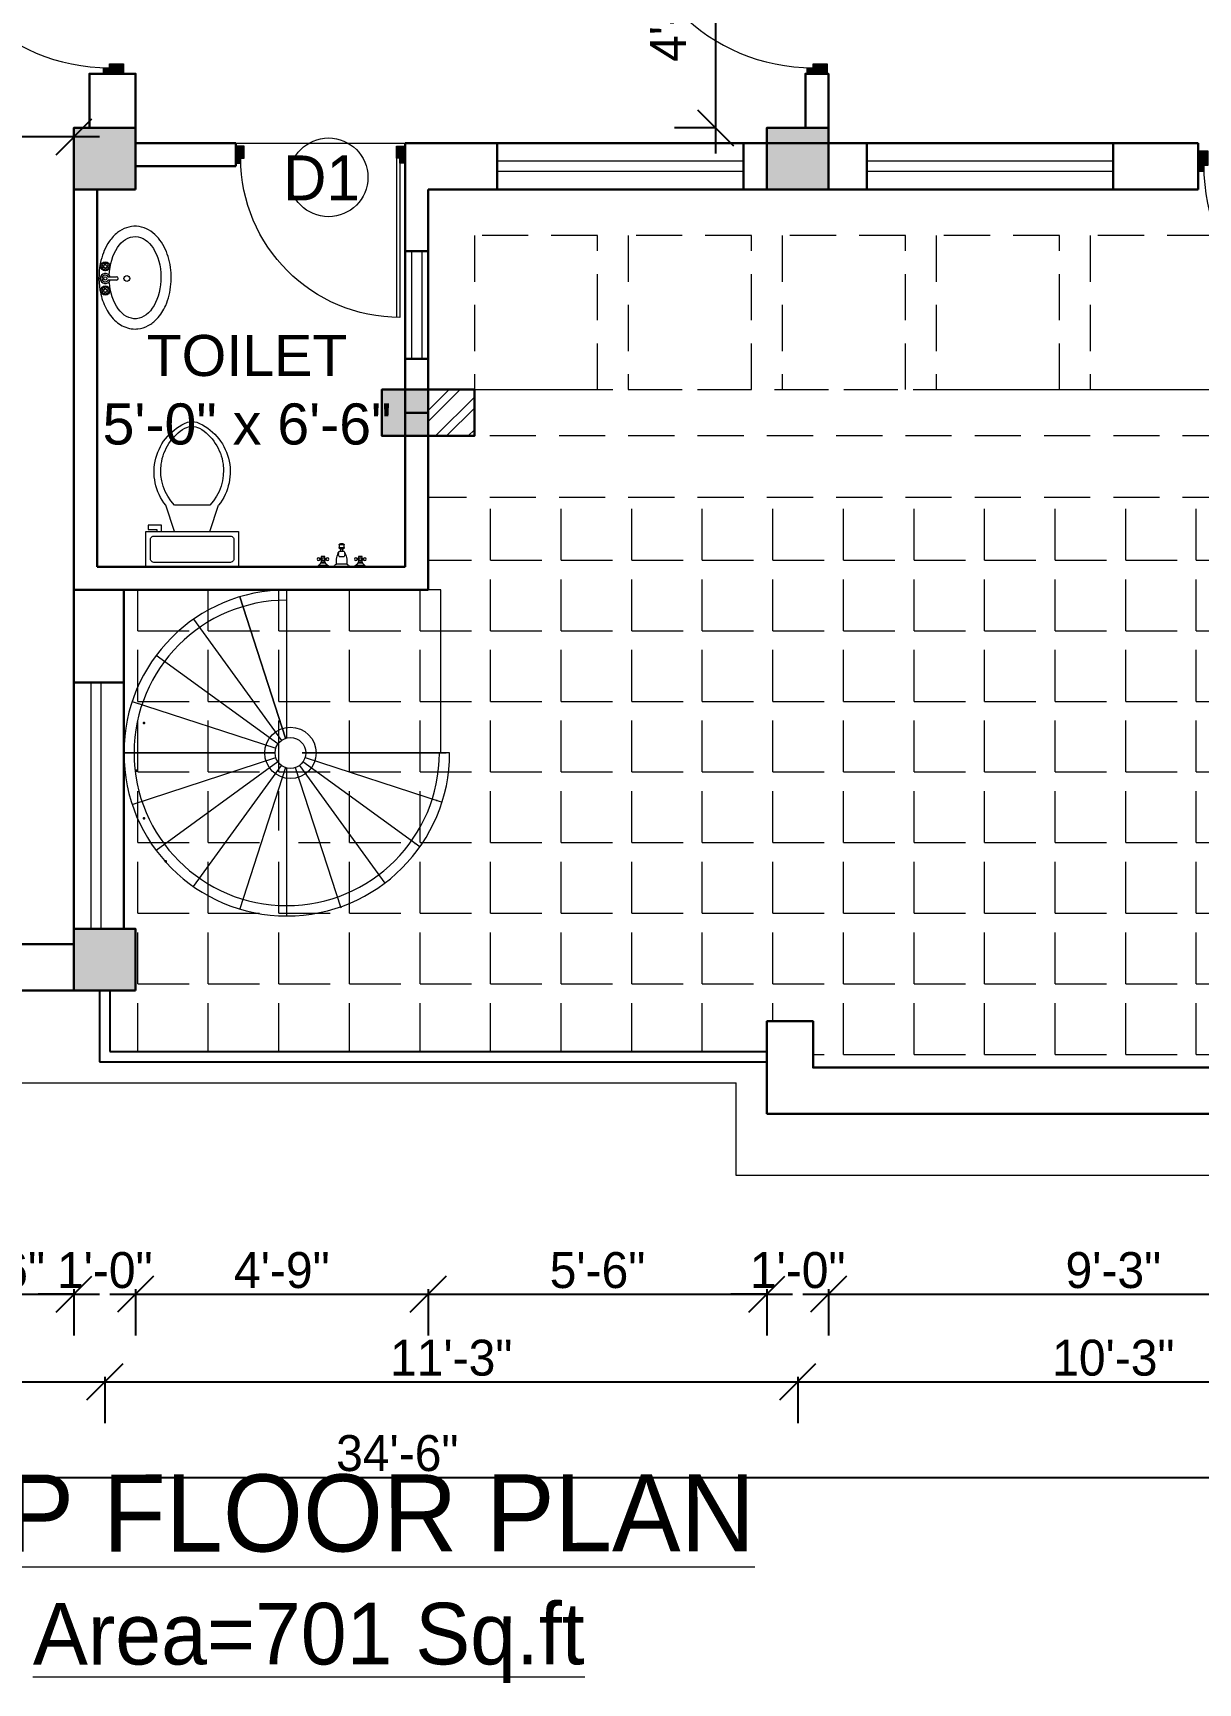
# Model space of a CAD drawing. Header units: inches. Extents: x 28835 to 36795, y -18828 to -9750.
# Drawn here: x 31458.9 to 31685.9, y -13602.8 to -13281.5 of the extents above; entities that cross this region are included whole.
import ezdxf

# ---------------------------------------------------------------- set-up
doc = ezdxf.new("R2010")
doc.units = ezdxf.units.IN
doc.header["$LTSCALE"] = 12
doc.header["$MEASUREMENT"] = 0
doc.linetypes.add('DASHED', pattern=[0.75, 0.5, -0.25])
for name, color, linetype, lineweight in [('05. Dimension', 213, 'Continuous', 9), ('colum', 250, 'Continuous', 30), ('dimention', 5, 'Continuous', 9), ('dimentions', 5, 'Continuous', 9), ('Elevation', 114, 'Continuous', 20), ('FIXTURES', 23, 'Continuous', 9), ('Ha2', 31, 'Continuous', 0), ('HATCH', 11, 'Continuous', 9), ('N_DOOR', 32, 'Continuous', 13), ('railing', 210, 'Continuous', 25), ('S tie beam', 140, 'DASHED', 18), ('STAIRCASE', 6, 'Continuous', 9), ('Text', 7, 'Continuous', 5), ('Wall', 1, 'Continuous', 30), ('window', 6, 'Continuous', 9)]:
    doc.layers.add(name, color=color, linetype=linetype, lineweight=lineweight)
doc.layers.add('06. Text', color=114, linetype='Continuous')
doc.styles.add('Bijay', font='', dxfattribs={"height": 8})
doc.styles.add('KBS', font='GOTHIC.TTF')
doc.styles.add('Times', font='GOTHIC.TTF')
doc.styles.get('Bijay').set_extended_font_data('Serifa BT')
doc.dimstyles.new('D75', dxfattribs={"dimtxt": 7, "dimasz": 7, "dimexe": 8, "dimexo": 24, "dimgap": 1, "dimtad": 1, "dimdec": 1, "dimzin": 3, "dimdsep": 46, "dimlunit": 4, "dimtxsty": 'Times', "dimblk": 'OBLIQUE', "dimcen": 0, "dimdle": 5, "dimaunit": 1, "dimadec": 3, "dimazin": 0, "dimtfac": 1, "dimtdec": 1, "dimtix": 1, "dimtofl": 0, "dimtmove": 1, "dimatfit": 0, "dimldrblk": 'OBLIQUE', "dimfxl": 1, "dimfxlon": 1, "dimtolj": 1, "dimtzin": 0, "dimarcsym": 0})

# ---------------------------------------------------------------- blocks, each defined once
blk = doc.blocks.new('_Oblique')
at = {"color": 0, "linetype": 'ByBlock', "lineweight": -2}
blk.add_line((-0.5, -0.5), (0.5, 0.5), dxfattribs=at)
blk = doc.blocks.new('*D757')
at = {"layer": 'Defpoints', "color": 0, "ltscale": 25, "transparency": 16777216}
for p in [(31603.41, -13250.41), (31591.85, -13299.91), (31603.44, -13299.91)]:
    blk.add_point(p, dxfattribs=at)
at = {"layer": 'dimentions', "color": 0, "lineweight": -2, "ltscale": 25, "transparency": 16777216}
for p, q in [((31591.85, -13245.41), (31591.85, -13304.91)), ((31591.85, -13250.41), (31583.85, -13250.41)), ((31591.85, -13299.91), (31583.85, -13299.91))]:
    blk.add_line(p, q, dxfattribs=at)
at = {"layer": 'dimentions', "color": 0, "lineweight": -2, "ltscale": 25, "transparency": 16777216, "xscale": 7, "yscale": 7, "zscale": 7}
for p, rotation in [((31591.85, -13250.41), 90), ((31591.85, -13299.91), 270)]:
    blk.add_blockref('_Oblique', p, dxfattribs=dict(at, rotation=rotation))
at = {"layer": 'dimentions', "color": 0, "ltscale": 25, "transparency": 16777216, "insert": (31582.59, -13275.16), "char_height": 7, "attachment_point": 5, "rotation": 90, "style": 'Times'}
blk.add_mtext('\\A1;4\'-1{\\H1.000000x;\\S1/2;}"', dxfattribs=at)
blk = doc.blocks.new('D1000')
at = {"linetype": 'Continuous'}
for points in [[(30, 50), (30, 20), (50, 20), (50, -50), (0, -50), (0, 50)], [(970, 50), (970, 20), (950, 20), (950, -50), (1000, -50), (1000, 50)]]:
    blk.add_hatch(color=256, dxfattribs=at).paths.add_polyline_path(points)
at = {"color": 0, "linetype": 'Continuous'}
for p, q in [((950, 20), (950, 959.8)), ((970, 50), (970, 960))]:
    blk.add_line(p, q, dxfattribs=at)
at = {"linetype": 'Continuous'}
for points in [[(30, 50), (30, 20), (50, 20), (50, -50), (0, -50), (0, 50)], [(970, 50), (970, 20), (950, 20), (950, -50), (1000, -50), (1000, 50)]]:
    blk.add_lwpolyline(points, close=True, dxfattribs=at)
blk.add_arc((970, 20), 940, 90, 180, dxfattribs=at)
blk = doc.blocks.new('Toilet - top')
for p, q in [((9.5, -6), (9.5, -2)), ((-10, -8.5), (-8, -8.5)), ((-10, -9.5), (-10, -8.5)), ((-7, -9.5), (-10, -9.5)), ((-8, -8.5), (-8, -8)), ((-7, -8), (-7, -9.5)), ((-4, -8), (-6, -14)), ((4, -8), (6, -14)), ((4, -14), (-4, -14))]:
    blk.add_line(p, q)
blk.add_lwpolyline([(10.5, -8), (10.5, 0), (-10.5, 0), (-10.5, -8)], close=True)
for points in [[(-9.5, -2), (-9.5, -6)], [(8.5, -1), (-8.5, -1)], [(-8.5, -7), (8.5, -7)]]:
    blk.add_lwpolyline(points)
for centre, radius, start, end in [((-8.62, -1.88), 0.884, 81.8699, 188.1301), ((8.62, -1.88), 0.884, 351.8699, 98.1301), ((-8.62, -6.12), 0.884, 171.8699, 278.1301), ((8.62, -6.12), 0.884, 261.8699, 8.1301), ((3.52, -21.58), 12.17, 141.4691, 247.9714), ((4.2, -21.82), 11.33, 136.3677, 238.9468), ((-3.52, -21.58), 12.17, 292.0284, 38.5307), ((-4.2, -21.82), 11.33, 301.053, 43.6321), ((0, -27.88), 4, 245.7318, 294.2682), ((0, -29), 4, 254.8605, 285.1395)]:
    blk.add_arc(centre, radius, start, end)
blk = doc.blocks.new('Faucet - Bathroom front')
for p, q in [((-0.5, 4.25), (0.5, 4.25)), ((0.5, 3.75), (-0.5, 3.75)), ((-0.25, 3), (-0.25, 3.5)), ((0.25, 3.5), (0.25, 3)), ((-5, 0), (-2.25, 0)), ((-4.5087, 0.25), (-2.7408, 0.25)), ((-4, 1.625), (-4.25, 1.625)), ((-4, 1.375), (-4.25, 1.375)), ((-3.1442, 0.75), (-4.0979, 0.75)), ((-3.25, 1.625), (-3, 1.625)), ((-3.25, 1.375), (-3, 1.375)), ((-1.5, 0), (1.5, 0)), ((-1, 0.5), (1, 0.5)), ((-0.5, 3), (0.5, 3)), ((0.5, 2), (-0.5, 2)), ((2.25, 0), (5, 0)), ((2.7413, 0.25), (4.5092, 0.25)), ((3.25, 1.625), (3, 1.625)), ((3.25, 1.375), (3, 1.375)), ((4.1058, 0.75), (3.1521, 0.75)), ((4, 1.625), (4.25, 1.625)), ((4, 1.375), (4.25, 1.375))]:
    blk.add_line(p, q)
for points in [[(-0.5, 3.75), (-0.5, 4.25)], [(-0.25, 4.5), (0.25, 4.5)], [(0.25, 3.5), (-0.25, 3.5)], [(0.5, 4.25), (0.5, 3.75)]]:
    blk.add_lwpolyline(points)
for points in [[(-4, 1), (-4, 2), (-3.25, 2), (-3.25, 1)], [(3.25, 1), (3.25, 2), (4, 2), (4, 1)]]:
    blk.add_lwpolyline(points, close=True)
for centre in [(-4.5, 1.5), (-3.625, 1.5), (-2.75, 1.5), (2.75, 1.5), (3.625, 1.5), (4.5, 1.5)]:
    blk.add_circle(centre, 0.2795)
for centre, radius, start, end in [((-0.2575, 4.2575), 0.2426, 88.22243, 181.7776), ((-0.2575, 3.7425), 0.2426, 178.2224, 271.7776), ((0.2575, 4.2575), 0.2426, 358.2224, 91.77757), ((0.2575, 3.7425), 0.2426, 268.2224, 1.777565), ((-5.375, 1.375), 1.4252, 285.2551, 344.7449), ((-1.875, 1.375), 1.4252, 195.2551, 254.7449), ((-0.7962, -0.2038), 0.7327, 106.1502, 163.8498), ((3, 1), 4.0311, 150.2551, 187.125), ((0.6413, 2.5), 1.246, 156.3417, 203.6583), ((-3, 1), 4.0311, 352.875, 29.74488), ((-0.6413, 2.5), 1.246, 336.3417, 23.65835), ((0.7962, -0.2038), 0.7327, 16.1502, 73.84979), ((1.875, 1.375), 1.4252, 285.2551, 344.7449), ((5.375, 1.375), 1.4252, 195.2551, 254.7449)]:
    blk.add_arc(centre, radius, start, end)
blk = doc.blocks.new('BASIN')
at = {"layer": 'FIXTURES'}
for p, q in [((78068, 8819.62), (78068, 8821.27)), ((78068.64, 8821.27), (78068.64, 8819.62)), ((78065.66, 8819.14), (78065.49, 8819.14)), ((78065.66, 8818.98), (78065.49, 8818.98)), ((78065.89, 8819.37), (78065.89, 8819.55)), ((78065.9, 8818.75), (78065.9, 8818.57)), ((78066.05, 8819.37), (78066.05, 8819.55)), ((78066.05, 8818.75), (78066.05, 8818.57)), ((78066.28, 8819.14), (78066.46, 8819.14)), ((78066.28, 8818.98), (78066.46, 8818.98)), ((78070.36, 8819.14), (78070.18, 8819.14)), ((78070.36, 8818.98), (78070.18, 8818.98)), ((78070.59, 8819.37), (78070.59, 8819.55)), ((78070.59, 8818.75), (78070.59, 8818.57)), ((78070.75, 8819.37), (78070.75, 8819.55)), ((78070.76, 8818.75), (78070.76, 8818.57)), ((78070.98, 8819.14), (78071.16, 8819.14)), ((78070.98, 8818.98), (78071.16, 8818.98))]:
    blk.add_line(p, q, dxfattribs=at)
for centre, radius in [((78068.32, 8823.26), 0.561), ((78065.97, 8819.06), 0.891), ((78065.97, 8819.71), 0.181), ((78070.67, 8819.06), 0.891), ((78070.67, 8819.71), 0.181), ((78065.32, 8819.06), 0.181), ((78065.97, 8819.06), 0.324), ((78065.98, 8818.41), 0.181), ((78066.62, 8819.06), 0.181), ((78068.32, 8819.06), 0.324), ((78070.02, 8819.06), 0.181), ((78070.67, 8819.06), 0.324), ((78070.68, 8818.41), 0.181), ((78071.32, 8819.06), 0.181)]:
    blk.add_circle(centre, radius, dxfattribs=at)
for centre, radius, start, end in [((78068.32, 8819.06), 0.972, 109.6397, 70.3486), ((78068.32, 8821.27), 0.324, 0, 180), ((78065.97, 8819.06), 0.648, 105.2407, 164.2093), ((78065.97, 8819.06), 0.648, 196.2342, 253.9047), ((78065.97, 8819.06), 0.648, 16.4413, 74.0789), ((78065.97, 8819.06), 0.648, 286.12, 344.0884), ((78068.32, 8819.06), 0.648, 120.2446, 59.6569), ((78070.67, 8819.06), 0.648, 105.9211, 163.5587), ((78070.67, 8819.06), 0.648, 195.9116, 253.88), ((78070.67, 8819.06), 0.648, 15.7907, 74.7593), ((78070.67, 8819.06), 0.648, 286.0953, 343.7658)]:
    blk.add_arc(centre, radius, start, end, dxfattribs=at)
at = {"layer": 'FIXTURES', "extrusion": (0, 0, -1)}
blk.add_ellipse((78068.16, 8824.86), major_axis=(8, 0), ratio=0.629906, start_param=1.624049, end_param=7.762372, dxfattribs=at)
at = {"layer": 'FIXTURES'}
blk.add_open_spline([(78078.16, 8824.86), (78078.16, 8824.37), (78078.09, 8823.87), (78077.81, 8822.92), (78077.61, 8822.47), (78077.1, 8821.62), (78076.79, 8821.23), (78075.71, 8820.11), (78074.81, 8819.49), (78072.79, 8818.54), (78071.68, 8818.21), (78068.63, 8817.71), (78066.63, 8817.77), (78063.45, 8818.55), (78062.19, 8819.08), (78060.45, 8820.28), (78059.86, 8820.82), (78058.97, 8821.97), (78058.65, 8822.55), (78058.23, 8823.81), (78058.13, 8824.48), (78058.2, 8825.8), (78058.37, 8826.46), (78058.91, 8827.66), (78059.28, 8828.22), (78060.18, 8829.2), (78060.69, 8829.63), (78062.38, 8830.75), (78063.69, 8831.27), (78066.49, 8831.88), (78067.98, 8831.98), (78070.88, 8831.72), (78072.29, 8831.38), (78074.54, 8830.39), (78075.44, 8829.82), (78076.7, 8828.63), (78077.15, 8828.07), (78077.83, 8826.81), (78078.05, 8826.12), (78078.15, 8825.23), (78078.16, 8825.05), (78078.16, 8824.86)], degree=3, knots=[0, 0, 0, 0, 0.181364, 0.181364, 0.362729, 0.362729, 0.544093, 0.544093, 0.928824, 0.928824, 1.313556, 1.313556, 1.94034, 1.94034, 2.400556, 2.400556, 2.689721, 2.689721, 2.932428, 2.932428, 3.175135, 3.175135, 3.417842, 3.417842, 3.66055, 3.66055, 3.903257, 3.903257, 4.376682, 4.376682, 4.850108, 4.850108, 5.323534, 5.323534, 5.693577, 5.693577, 5.95511, 5.95511, 6.216644, 6.216644, 6.283185, 6.283185, 6.283185, 6.283185], dxfattribs=at)
blk = doc.blocks.new('*D758')
at = {"layer": 'Defpoints', "color": 0, "ltscale": 25, "transparency": 16777216}
for p in [(31417.88, -13299.91), (31417.88, -13301.69), (31466.88, -13299.91)]:
    blk.add_point(p, dxfattribs=at)
at = {"layer": 'dimentions', "color": 0, "lineweight": -2, "ltscale": 25, "transparency": 16777216}
for p, q in [((31471.88, -13301.69), (31412.88, -13301.69)), ((31417.88, -13301.69), (31417.88, -13309.69)), ((31466.88, -13301.69), (31466.88, -13309.69))]:
    blk.add_line(p, q, dxfattribs=at)
at = {"layer": 'dimentions', "color": 0, "lineweight": -2, "ltscale": 25, "transparency": 16777216, "xscale": 7, "yscale": 7, "zscale": 7, "rotation": 180}
blk.add_blockref('_Oblique', (31417.88, -13301.69), dxfattribs=at)
at = {"layer": 'dimentions', "color": 0, "lineweight": -2, "ltscale": 25, "transparency": 16777216, "xscale": 7, "yscale": 7, "zscale": 7}
blk.add_blockref('_Oblique', (31466.88, -13301.69), dxfattribs=at)
at = {"layer": 'dimentions', "color": 0, "ltscale": 25, "transparency": 16777216, "insert": (31442.38, -13297.1), "char_height": 7, "attachment_point": 5, "style": 'Times'}
blk.add_mtext('\\A1;4\'-1"', dxfattribs=at)
blk = doc.blocks.new('*D762')
at = {"layer": 'Defpoints', "color": 0, "ltscale": 12, "transparency": 16777216}
for p in [(31436.96, -13467.91), (31466.88, -13467.91), (31466.88, -13527.07)]:
    blk.add_point(p, dxfattribs=at)
at = {"layer": 'dimention', "color": 0, "lineweight": -2, "ltscale": 12, "transparency": 16777216}
for p, q in [((31436.96, -13526.07), (31436.96, -13535.07)), ((31466.88, -13526.07), (31466.88, -13535.07)), ((31431.96, -13527.07), (31471.88, -13527.07))]:
    blk.add_line(p, q, dxfattribs=at)
at = {"layer": 'dimention', "color": 0, "lineweight": -2, "ltscale": 12, "transparency": 16777216, "xscale": 7, "yscale": 7, "zscale": 7, "rotation": 180}
blk.add_blockref('_Oblique', (31436.96, -13527.07), dxfattribs=at)
at = {"layer": 'dimention', "color": 0, "lineweight": -2, "ltscale": 12, "transparency": 16777216, "xscale": 7, "yscale": 7, "zscale": 7}
blk.add_blockref('_Oblique', (31466.88, -13527.07), dxfattribs=at)
at = {"layer": 'dimention', "color": 0, "ltscale": 12, "transparency": 16777216, "insert": (31451.92, -13522.4), "char_height": 7, "attachment_point": 5, "style": 'Times'}
blk.add_mtext('\\A1;2\'-6"', dxfattribs=at)
blk = doc.blocks.new('*D763')
at = {"layer": 'Defpoints', "color": 0, "ltscale": 12, "transparency": 16777216}
for p in [(31466.88, -13467.91), (31478.88, -13467.91), (31478.88, -13527.07)]:
    blk.add_point(p, dxfattribs=at)
at = {"layer": 'dimention', "color": 0, "lineweight": -2, "ltscale": 12, "transparency": 16777216}
for p, q in [((31466.88, -13526.07), (31466.88, -13535.07)), ((31478.88, -13526.07), (31478.88, -13535.07)), ((31466.88, -13527.07), (31459.88, -13527.07)), ((31478.88, -13527.07), (31485.88, -13527.07))]:
    blk.add_line(p, q, dxfattribs=at)
at = {"layer": 'dimention', "color": 0, "lineweight": -2, "ltscale": 12, "transparency": 16777216, "xscale": 7, "yscale": 7, "zscale": 7}
blk.add_blockref('_Oblique', (31466.88, -13527.07), dxfattribs=at)
at = {"layer": 'dimention', "color": 0, "lineweight": -2, "ltscale": 12, "transparency": 16777216, "xscale": 7, "yscale": 7, "zscale": 7, "rotation": 180}
blk.add_blockref('_Oblique', (31478.88, -13527.07), dxfattribs=at)
at = {"layer": 'dimention', "color": 0, "ltscale": 12, "transparency": 16777216, "insert": (31472.88, -13522.4), "char_height": 7, "attachment_point": 5, "style": 'Times'}
blk.add_mtext('\\A1;1\'-0"', dxfattribs=at)
blk = doc.blocks.new('*D764')
at = {"layer": 'Defpoints', "color": 0, "ltscale": 12, "transparency": 16777216}
for p in [(31535.88, -13389.91), (31478.88, -13467.91), (31535.88, -13527.07)]:
    blk.add_point(p, dxfattribs=at)
at = {"layer": 'dimention', "color": 0, "lineweight": -2, "ltscale": 12, "transparency": 16777216}
for p, q in [((31478.88, -13526.07), (31478.88, -13535.07)), ((31535.88, -13526.07), (31535.88, -13535.07)), ((31473.88, -13527.07), (31540.88, -13527.07))]:
    blk.add_line(p, q, dxfattribs=at)
at = {"layer": 'dimention', "color": 0, "lineweight": -2, "ltscale": 12, "transparency": 16777216, "xscale": 7, "yscale": 7, "zscale": 7, "rotation": 180}
blk.add_blockref('_Oblique', (31478.88, -13527.07), dxfattribs=at)
at = {"layer": 'dimention', "color": 0, "lineweight": -2, "ltscale": 12, "transparency": 16777216, "xscale": 7, "yscale": 7, "zscale": 7}
blk.add_blockref('_Oblique', (31535.88, -13527.07), dxfattribs=at)
at = {"layer": 'dimention', "color": 0, "ltscale": 12, "transparency": 16777216, "insert": (31507.38, -13522.4), "char_height": 7, "attachment_point": 5, "style": 'Times'}
blk.add_mtext('\\A1;4\'-9"', dxfattribs=at)
blk = doc.blocks.new('*D765')
at = {"layer": 'Defpoints', "color": 0, "ltscale": 12, "transparency": 16777216}
for p in [(31601.88, -13311.91), (31535.88, -13389.91), (31601.88, -13527.07)]:
    blk.add_point(p, dxfattribs=at)
at = {"layer": 'dimention', "color": 0, "lineweight": -2, "ltscale": 12, "transparency": 16777216}
for p, q in [((31535.88, -13526.07), (31535.88, -13535.07)), ((31601.88, -13526.07), (31601.88, -13535.07)), ((31530.88, -13527.07), (31606.88, -13527.07))]:
    blk.add_line(p, q, dxfattribs=at)
at = {"layer": 'dimention', "color": 0, "lineweight": -2, "ltscale": 12, "transparency": 16777216, "xscale": 7, "yscale": 7, "zscale": 7, "rotation": 180}
blk.add_blockref('_Oblique', (31535.88, -13527.07), dxfattribs=at)
at = {"layer": 'dimention', "color": 0, "lineweight": -2, "ltscale": 12, "transparency": 16777216, "xscale": 7, "yscale": 7, "zscale": 7}
blk.add_blockref('_Oblique', (31601.88, -13527.07), dxfattribs=at)
at = {"layer": 'dimention', "color": 0, "ltscale": 12, "transparency": 16777216, "insert": (31568.88, -13522.4), "char_height": 7, "attachment_point": 5, "style": 'Times'}
blk.add_mtext('\\A1;5\'-6"', dxfattribs=at)
blk = doc.blocks.new('*D766')
at = {"layer": 'Defpoints', "color": 0, "ltscale": 12, "transparency": 16777216}
for p in [(31601.88, -13311.91), (31613.88, -13311.91), (31613.88, -13527.07)]:
    blk.add_point(p, dxfattribs=at)
at = {"layer": 'dimention', "color": 0, "lineweight": -2, "ltscale": 12, "transparency": 16777216}
for p, q in [((31601.88, -13526.07), (31601.88, -13535.07)), ((31613.88, -13526.07), (31613.88, -13535.07)), ((31601.88, -13527.07), (31594.88, -13527.07)), ((31613.88, -13527.07), (31620.88, -13527.07))]:
    blk.add_line(p, q, dxfattribs=at)
at = {"layer": 'dimention', "color": 0, "lineweight": -2, "ltscale": 12, "transparency": 16777216, "xscale": 7, "yscale": 7, "zscale": 7}
blk.add_blockref('_Oblique', (31601.88, -13527.07), dxfattribs=at)
at = {"layer": 'dimention', "color": 0, "lineweight": -2, "ltscale": 12, "transparency": 16777216, "xscale": 7, "yscale": 7, "zscale": 7, "rotation": 180}
blk.add_blockref('_Oblique', (31613.88, -13527.07), dxfattribs=at)
at = {"layer": 'dimention', "color": 0, "ltscale": 12, "transparency": 16777216, "insert": (31607.88, -13522.4), "char_height": 7, "attachment_point": 5, "style": 'Times'}
blk.add_mtext('\\A1;1\'-0"', dxfattribs=at)
blk = doc.blocks.new('*D767')
at = {"layer": 'Defpoints', "color": 0, "ltscale": 12, "transparency": 16777216}
for p in [(31613.88, -13311.91), (31724.88, -13311.91), (31724.88, -13527.07)]:
    blk.add_point(p, dxfattribs=at)
at = {"layer": 'dimention', "color": 0, "lineweight": -2, "ltscale": 12, "transparency": 16777216}
for p, q in [((31613.88, -13526.07), (31613.88, -13535.07)), ((31724.88, -13526.07), (31724.88, -13535.07)), ((31608.88, -13527.07), (31729.88, -13527.07))]:
    blk.add_line(p, q, dxfattribs=at)
at = {"layer": 'dimention', "color": 0, "lineweight": -2, "ltscale": 12, "transparency": 16777216, "xscale": 7, "yscale": 7, "zscale": 7, "rotation": 180}
blk.add_blockref('_Oblique', (31613.88, -13527.07), dxfattribs=at)
at = {"layer": 'dimention', "color": 0, "lineweight": -2, "ltscale": 12, "transparency": 16777216, "xscale": 7, "yscale": 7, "zscale": 7}
blk.add_blockref('_Oblique', (31724.88, -13527.07), dxfattribs=at)
at = {"layer": 'dimention', "color": 0, "ltscale": 12, "transparency": 16777216, "insert": (31669.38, -13522.4), "char_height": 7, "attachment_point": 5, "style": 'Times'}
blk.add_mtext('\\A1;9\'-3"', dxfattribs=at)
blk = doc.blocks.new('*D769')
at = {"layer": 'Defpoints', "color": 0, "ltscale": 12, "transparency": 16777216}
for p in [(31358.88, -13467.91), (31472.88, -13467.91), (31472.88, -13544.14)]:
    blk.add_point(p, dxfattribs=at)
at = {"layer": 'dimention', "color": 0, "lineweight": -2, "ltscale": 12, "transparency": 16777216}
for p, q in [((31353.88, -13544.14), (31477.88, -13544.14)), ((31358.88, -13543.14), (31358.88, -13552.14)), ((31472.88, -13543.14), (31472.88, -13552.14))]:
    blk.add_line(p, q, dxfattribs=at)
at = {"layer": 'dimention', "color": 0, "lineweight": -2, "ltscale": 12, "transparency": 16777216, "xscale": 7, "yscale": 7, "zscale": 7, "rotation": 180}
blk.add_blockref('_Oblique', (31358.88, -13544.14), dxfattribs=at)
at = {"layer": 'dimention', "color": 0, "lineweight": -2, "ltscale": 12, "transparency": 16777216, "xscale": 7, "yscale": 7, "zscale": 7}
blk.add_blockref('_Oblique', (31472.88, -13544.14), dxfattribs=at)
at = {"layer": 'dimention', "color": 0, "ltscale": 12, "transparency": 16777216, "insert": (31415.88, -13539.46), "char_height": 7, "attachment_point": 5, "style": 'Times'}
blk.add_mtext('\\A1;9\'-6"', dxfattribs=at)
blk = doc.blocks.new('*D770')
at = {"layer": 'Defpoints', "color": 0, "ltscale": 12, "transparency": 16777216}
for p in [(31607.88, -13311.91), (31472.88, -13467.91), (31607.88, -13544.14)]:
    blk.add_point(p, dxfattribs=at)
at = {"layer": 'dimention', "color": 0, "lineweight": -2, "ltscale": 12, "transparency": 16777216}
for p, q in [((31467.88, -13544.14), (31612.88, -13544.14)), ((31472.88, -13543.14), (31472.88, -13552.14)), ((31607.88, -13543.14), (31607.88, -13552.14))]:
    blk.add_line(p, q, dxfattribs=at)
at = {"layer": 'dimention', "color": 0, "lineweight": -2, "ltscale": 12, "transparency": 16777216, "xscale": 7, "yscale": 7, "zscale": 7, "rotation": 180}
blk.add_blockref('_Oblique', (31472.88, -13544.14), dxfattribs=at)
at = {"layer": 'dimention', "color": 0, "lineweight": -2, "ltscale": 12, "transparency": 16777216, "xscale": 7, "yscale": 7, "zscale": 7}
blk.add_blockref('_Oblique', (31607.88, -13544.14), dxfattribs=at)
at = {"layer": 'dimention', "color": 0, "ltscale": 12, "transparency": 16777216, "insert": (31540.38, -13539.46), "char_height": 7, "attachment_point": 5, "style": 'Times'}
blk.add_mtext('\\A1;11\'-3"', dxfattribs=at)
blk = doc.blocks.new('*D771')
at = {"layer": 'Defpoints', "color": 0, "ltscale": 12, "transparency": 16777216}
for p in [(31607.88, -13311.91), (31730.88, -13311.91), (31730.88, -13544.14)]:
    blk.add_point(p, dxfattribs=at)
at = {"layer": 'dimention', "color": 0, "lineweight": -2, "ltscale": 12, "transparency": 16777216}
for p, q in [((31602.88, -13544.14), (31735.88, -13544.14)), ((31607.88, -13543.14), (31607.88, -13552.14)), ((31730.88, -13543.14), (31730.88, -13552.14))]:
    blk.add_line(p, q, dxfattribs=at)
at = {"layer": 'dimention', "color": 0, "lineweight": -2, "ltscale": 12, "transparency": 16777216, "xscale": 7, "yscale": 7, "zscale": 7, "rotation": 180}
blk.add_blockref('_Oblique', (31607.88, -13544.14), dxfattribs=at)
at = {"layer": 'dimention', "color": 0, "lineweight": -2, "ltscale": 12, "transparency": 16777216, "xscale": 7, "yscale": 7, "zscale": 7}
blk.add_blockref('_Oblique', (31730.88, -13544.14), dxfattribs=at)
at = {"layer": 'dimention', "color": 0, "ltscale": 12, "transparency": 16777216, "insert": (31669.38, -13539.46), "char_height": 7, "attachment_point": 5, "style": 'Times'}
blk.add_mtext('\\A1;10\'-3"', dxfattribs=at)
blk = doc.blocks.new('*D772')
at = {"layer": 'Defpoints', "color": 0, "ltscale": 12, "transparency": 16777216}
for p in [(31736.88, -13311.91), (31322.86, -13467.91), (31736.88, -13562.72)]:
    blk.add_point(p, dxfattribs=at)
at = {"layer": 'dimention', "color": 0, "lineweight": -2, "ltscale": 12, "transparency": 16777216}
for p, q in [((31322.86, -13561.72), (31322.86, -13570.72)), ((31736.88, -13561.72), (31736.88, -13570.72)), ((31317.86, -13562.72), (31741.88, -13562.72))]:
    blk.add_line(p, q, dxfattribs=at)
at = {"layer": 'dimention', "color": 0, "lineweight": -2, "ltscale": 12, "transparency": 16777216, "xscale": 7, "yscale": 7, "zscale": 7, "rotation": 180}
blk.add_blockref('_Oblique', (31322.86, -13562.72), dxfattribs=at)
at = {"layer": 'dimention', "color": 0, "lineweight": -2, "ltscale": 12, "transparency": 16777216, "xscale": 7, "yscale": 7, "zscale": 7}
blk.add_blockref('_Oblique', (31736.88, -13562.72), dxfattribs=at)
at = {"layer": 'dimention', "color": 0, "ltscale": 12, "transparency": 16777216, "insert": (31529.87, -13558.04), "char_height": 7, "attachment_point": 5, "style": 'Times'}
blk.add_mtext('\\A1;34\'-6"', dxfattribs=at)

msp = doc.modelspace()

# ---------------------------------------------------------------- hatches: boundary and pattern name
at = {"layer": 'Ha2'}
for points in [[(31478.88, -13311.91), (31478.88, -13299.91), (31466.88, -13299.91), (31466.88, -13311.91)], [(31613.88, -13311.91), (31613.88, -13299.91), (31601.88, -13299.91), (31601.88, -13311.91)], [(31535.88, -13350.91), (31526.88, -13350.91), (31526.88, -13359.91), (31535.88, -13359.91)], [(31478.88, -13467.91), (31478.88, -13455.91), (31466.88, -13455.91), (31466.88, -13467.91)]]:
    msp.add_hatch(color=256, dxfattribs=at).paths.add_polyline_path(points)
at = {"layer": 'Ha2', "ltscale": 12}
h = msp.add_hatch(dxfattribs=at)
h.set_pattern_fill('ANSI32', color=256, scale=12)
h.set_pattern_definition([(45, (-1286.9595, -2444.701), (-3.1819805, 3.1819805), []), (45, (-1284.838, -2444.701), (-3.1819805, 3.1819805), [])])
h.paths.add_polyline_path([(31544.88, -13350.91), (31535.88, -13350.91), (31535.88, -13359.91), (31544.88, -13359.91)])
at = {"layer": 'HATCH'}
h = msp.add_hatch(dxfattribs=at)
h.set_pattern_fill('ANGLE', color=256, scale=50, style=0)
h.set_pattern_definition([(0, (-1286.96, -3910.364), (0, 13.75), [10, -3.75]), (90, (-1286.96, -3910.364), (-13.75, 8e-16), [10, -3.75])])
h.paths.add_polyline_path([(31727.88, -13371.91), (31637.73, -13371.91), (31637.73, -13482.91), (31727.88, -13482.91)])
edge = h.paths.add_edge_path(flags=16)
edge.add_arc((31507.67, -13439.65), 3, 0, 360)
h.paths.add_polyline_path([(31637.73, -13371.91), (31535.88, -13371.91), (31535.88, -13389.91), (31475.88, -13389.91), (31475.88, -13455.91), (31478.88, -13455.91), (31478.88, -13467.91), (31473.88, -13467.91), (31473.88, -13479.79), (31601.88, -13479.79), (31601.88, -13473.91), (31610.88, -13473.91), (31610.88, -13482.91), (31637.73, -13482.91)])

# ---------------------------------------------------------------- linework, layer by layer
at = {"layer": 'colum'}
for points in [[(31478.88, -13311.91), (31478.88, -13299.91), (31466.88, -13299.91), (31466.88, -13311.91)], [(31613.88, -13311.91), (31613.88, -13299.91), (31601.88, -13299.91), (31601.88, -13311.91)], [(31535.88, -13350.91), (31526.88, -13350.91), (31526.88, -13359.91), (31535.88, -13359.91)], [(31478.88, -13467.91), (31478.88, -13455.91), (31466.88, -13455.91), (31466.88, -13467.91)]]:
    msp.add_lwpolyline(points, close=True, dxfattribs=at)
at = {"layer": 'Elevation', "flags": 128}
for points in [[(31736.88, -13299.91), (31736.88, -13299.91), (31745.88, -13299.91), (31745.88, -13503.91), (31595.88, -13503.91), (31595.88, -13485.91)], [(31322.86, -13467.91), (31322.86, -13479.91), (31352.88, -13479.91), (31352.88, -13485.91), (31595.88, -13485.91)]]:
    msp.add_lwpolyline(points, dxfattribs=at)
at = {"layer": 'railing'}
for p, q in [((31471.88, -13467.91), (31471.88, -13481.79)), ((31473.88, -13467.91), (31473.88, -13479.79)), ((31471.88, -13481.79), (31601.88, -13481.79)), ((31473.88, -13479.79), (31601.88, -13479.79))]:
    msp.add_line(p, q, dxfattribs=at)
at = {"layer": 'S tie beam', "ltscale": 1.5}
msp.add_line((31745.88, -13371.91), (31535.88, -13371.91), dxfattribs=at)
for points in [[(31568.88, -13320.91), (31544.88, -13320.91), (31544.88, -13350.91), (31568.88, -13350.91)], [(31598.88, -13320.91), (31574.88, -13320.91), (31574.88, -13350.91), (31598.88, -13350.91)], [(31628.88, -13320.91), (31604.88, -13320.91), (31604.88, -13350.91), (31628.88, -13350.91)], [(31658.88, -13320.91), (31634.88, -13320.91), (31634.88, -13350.91), (31658.88, -13350.91)], [(31688.88, -13320.91), (31664.88, -13320.91), (31664.88, -13350.91), (31688.88, -13350.91)]]:
    msp.add_lwpolyline(points, close=True, dxfattribs=at)
msp.add_lwpolyline([(31535.88, -13350.91), (31745.88, -13350.91), (31745.88, -13359.91), (31535.88, -13359.91)], dxfattribs=at)
at = {"layer": 'STAIRCASE'}
for p, q in [((31498.38, -13302.91), (31531.38, -13302.91)), ((31499.17, -13391.26), (31508.12, -13418.79)), ((31508.12, -13418.79), (31499.17, -13391.26)), ((31508.33, -13418.65), (31508.33, -13389.91)), ((31508.33, -13418.73), (31508.33, -13389.91)), ((31490.15, -13395.63), (31507.28, -13419.22)), ((31490.15, -13395.63), (31507.28, -13419.22)), ((31506.62, -13419.88), (31482.9, -13402.65)), ((31506.62, -13419.88), (31482.9, -13402.65)), ((31478.21, -13411.63), (31506.19, -13420.72)), ((31478.21, -13411.63), (31506.19, -13420.72)), ((31478.21, -13411.63), (31506.19, -13420.72)), ((31476.59, -13421.65), (31506.05, -13421.65)), ((31506.05, -13421.65), (31476.59, -13421.65)), ((31506.05, -13421.65), (31476.59, -13421.65)), ((31478.21, -13431.66), (31506.19, -13422.57)), ((31506.62, -13423.41), (31482.9, -13440.64)), ((31511.33, -13421.65), (31539.36, -13421.65)), ((31540.07, -13421.65), (31511.33, -13421.65)), ((31534.26, -13439.96), (31511.47, -13423.41)), ((31511.9, -13422.57), (31538.59, -13431.24)), ((31511.9, -13422.57), (31538.59, -13431.24)), ((31490.15, -13447.66), (31507.28, -13424.07)), ((31508.12, -13424.5), (31499.17, -13452.04)), ((31508.33, -13453.39), (31508.33, -13424.56)), ((31509.97, -13424.5), (31518.85, -13451.83)), ((31510.81, -13424.07), (31527.45, -13446.98))]:
    msp.add_line(p, q, dxfattribs=at)
msp.add_lwpolyline([(31538.33, -13421.65), (31538.33, -13389.91), (31508.33, -13389.91)], dxfattribs=at)
for radius in [5, 3]:
    msp.add_circle((31509.05, -13421.65), radius, dxfattribs=at)
for radius in [31.74, 29.74]:
    msp.add_arc((31508.33, -13421.65), radius, 90, 0, dxfattribs=at)
for p in [(31537.58, -13430.92), (31533.32, -13439.28), (31484.77, -13442.73)]:
    msp.add_point(p, dxfattribs=at)
at = {"layer": 'Text'}
msp.add_circle((31516.47, -13309.57), 7.67, dxfattribs=at)
at = {"layer": 'Wall', "ltscale": 12}
for p, q in [((31498.38, -13302.91), (31478.88, -13302.91)), ((31549.34, -13302.91), (31549.34, -13311.91)), ((31597.34, -13302.91), (31597.34, -13311.91)), ((31621.34, -13302.91), (31621.34, -13311.91)), ((31669.34, -13302.91), (31669.34, -13311.91))]:
    msp.add_line(p, q, dxfattribs=at)
at = {"layer": 'Wall'}
for p, q in [((31685.88, -13302.91), (31531.38, -13302.91)), ((31531.38, -13385.41), (31531.38, -13302.91)), ((31685.88, -13311.91), (31685.88, -13302.91)), ((31478.88, -13307.41), (31498.38, -13307.41)), ((31466.88, -13455.91), (31466.88, -13311.91)), ((31471.38, -13385.41), (31471.38, -13311.91)), ((31685.88, -13311.91), (31535.88, -13311.91)), ((31535.88, -13389.91), (31535.88, -13311.91)), ((31535.88, -13323.93), (31531.38, -13323.93)), ((31535.88, -13344.93), (31531.38, -13344.93)), ((31535.88, -13355.43), (31531.38, -13355.43)), ((31471.38, -13385.41), (31531.38, -13385.41)), ((31466.88, -13389.91), (31535.88, -13389.91)), ((31476.59, -13455.91), (31476.59, -13389.91)), ((31476.59, -13455.91), (31476.59, -13389.91)), ((31476.59, -13407.91), (31466.88, -13407.91)), ((31466.88, -13458.91), (31331.86, -13458.91)), ((31478.88, -13467.91), (31322.86, -13467.91))]:
    msp.add_line(p, q, dxfattribs=at)
for points in [[(31478.88, -13299.91), (31478.88, -13289.41), (31469.88, -13289.41), (31469.88, -13299.91)], [(31498.38, -13307.41), (31498.38, -13302.91)]]:
    msp.add_lwpolyline(points, dxfattribs=at)
at = {"layer": 'Wall', "ltscale": 12}
for points in [[(31609.38, -13299.91), (31609.38, -13289.41), (31613.88, -13289.41), (31613.88, -13299.91)], [(31736.88, -13311.91), (31736.88, -13491.91), (31601.88, -13491.91)], [(31601.88, -13491.91), (31601.88, -13473.91), (31610.88, -13473.91), (31610.88, -13482.91), (31727.88, -13482.91), (31727.88, -13311.91)]]:
    msp.add_lwpolyline(points, dxfattribs=at)
at = {"layer": 'Wall'}
msp.add_lwpolyline([(31544.88, -13350.91), (31535.88, -13350.91), (31535.88, -13359.91), (31544.88, -13359.91)], close=True, dxfattribs=at)
for p in [(31480.51, -13415.82), (31479.05, -13425.1), (31480.51, -13434.37), (31484.77, -13442.73)]:
    msp.add_point(p, dxfattribs=at)
at = {"layer": 'window', "ltscale": 12}
for p, q in [((31597.34, -13306.41), (31549.34, -13306.41)), ((31669.34, -13306.41), (31621.34, -13306.41)), ((31597.34, -13308.41), (31549.34, -13308.41)), ((31669.34, -13308.41), (31621.34, -13308.41)), ((31532.63, -13323.93), (31532.63, -13344.93)), ((31534.63, -13323.93), (31534.63, -13344.93)), ((31470.2, -13455.91), (31470.2, -13407.91)), ((31472.2, -13455.91), (31472.2, -13407.91))]:
    msp.add_line(p, q, dxfattribs=at)

# ---------------------------------------------------------------- block references
at = {"layer": '05. Dimension', "rotation": 270}
msp.add_blockref('BASIN', (22653.92, 64739.06), dxfattribs=at)
at = {"layer": 'FIXTURES', "xscale": -0.8571428568102419, "yscale": 0.8571428572759032, "zscale": 0.8571428571428571, "rotation": 180}
msp.add_blockref('Toilet - top', (31489.9, -13385.41), dxfattribs=at)
at = {"layer": 'FIXTURES', "xscale": -1}
msp.add_blockref('Faucet - Bathroom front', (31519.03, -13385.41), dxfattribs=at)
at = {"layer": 'N_DOOR'}
for p, xscale, yscale, zscale, rotation in [((31474.56, -13289.41), 0.03899999987334013, 0.03899999987334013, 0.03899999987334013, 90), ((31611.66, -13289.41), 0.03899999987334013, 0.03899999987334013, 0.03899999987334013, 90), ((31498.38, -13305.16), -0.03299999999990177, 0.03300000009949144, 0.0330000001230749, 180), ((31685.88, -13306.4), -0.03899999987334013, 0.03899999998975545, 0.03900000001885928, 180)]:
    msp.add_blockref('D1000', p, dxfattribs=dict(at, xscale=xscale, yscale=yscale, zscale=zscale, rotation=rotation))

# ---------------------------------------------------------------- texts
at = {"layer": '06. Text', "ltscale": 0.3, "insert": (31500.59, -13350.98), "char_height": 8, "width": 84.1644, "attachment_point": 5, "style": 'Bijay'}
msp.add_mtext('{\\fArial|b0|i0|c0|p34;TOILET\\P5\'-0" x 6\'-6"}', dxfattribs=at)
at = {"layer": 'Text', "insert": (31522.57, -13309.68), "char_height": 8.75, "attachment_point": 6, "style": 'KBS'}
msp.add_mtext('D1', dxfattribs=at)
at = {"layer": 'Text', "insert": (31512.62, -13582.46), "char_height": 15, "attachment_point": 5, "rotation": 0.0224}
msp.add_mtext('{\\fCentury Gothic|b0|i0|c0|p34;\\LTOP FLOOR PLAN\\P\\H0.8x;Area=701 Sq.ft}', dxfattribs=at)

# ---------------------------------------------------------------- dimensions: what is measured, and where the dimension line sits
at = {"layer": 'dimention', "ltscale": 12}
for base, p1, p2, picture, middle in [((31736.88, -13562.72), (31322.86, -13467.91), (31736.88, -13311.91), '*D772', (31529.87, -13558.04)), ((31607.88, -13544.14), (31472.88, -13467.91), (31607.88, -13311.91), '*D770', (31540.38, -13539.46)), ((31601.88, -13527.07), (31535.88, -13389.91), (31601.88, -13311.91), '*D765', (31568.88, -13522.4)), ((31613.88, -13527.07), (31601.88, -13311.91), (31613.88, -13311.91), '*D766', (31607.88, -13522.4)), ((31730.88, -13544.14), (31607.88, -13311.91), (31730.88, -13311.91), '*D771', (31669.38, -13539.46)), ((31724.88, -13527.07), (31613.88, -13311.91), (31724.88, -13311.91), '*D767', (31669.38, -13522.4)), ((31535.88, -13527.07), (31478.88, -13467.91), (31535.88, -13389.91), '*D764', (31507.38, -13522.4)), ((31472.88, -13544.14), (31358.88, -13467.91), (31472.88, -13467.91), '*D769', (31415.88, -13539.46)), ((31466.88, -13527.07), (31436.96, -13467.91), (31466.88, -13467.91), '*D762', (31451.92, -13522.4)), ((31478.88, -13527.07), (31466.88, -13467.91), (31478.88, -13467.91), '*D763', (31472.88, -13522.4))]:
    dim = msp.add_linear_dim(base=base, p1=p1, p2=p2, dimstyle='D75', dxfattribs=at)
    dim.commit()
    dim.dimension.update_dxf_attribs({"geometry": picture, "text_midpoint": middle})
at = {"layer": 'dimentions', "ltscale": 25}
dim = msp.add_linear_dim(base=(31591.85, -13299.91), p1=(31603.41, -13250.41), p2=(31603.44, -13299.91), angle=90, dimstyle='D75', override={"dimfxl": 0.125, "dimarcsym": 1}, dxfattribs=at)
dim.commit()
dim.dimension.update_dxf_attribs({"geometry": '*D757', "text_midpoint": (31582.59, -13275.16)})
dim = msp.add_linear_dim(base=(31417.88, -13301.69), p1=(31466.88, -13299.91), p2=(31417.88, -13299.91), dimstyle='D75', override={"dimfxl": 0.125, "dimarcsym": 1}, dxfattribs=at)
dim.commit()
dim.dimension.update_dxf_attribs({"geometry": '*D758', "text_midpoint": (31442.38, -13297.1)})

doc.saveas('drawing.dxf')
